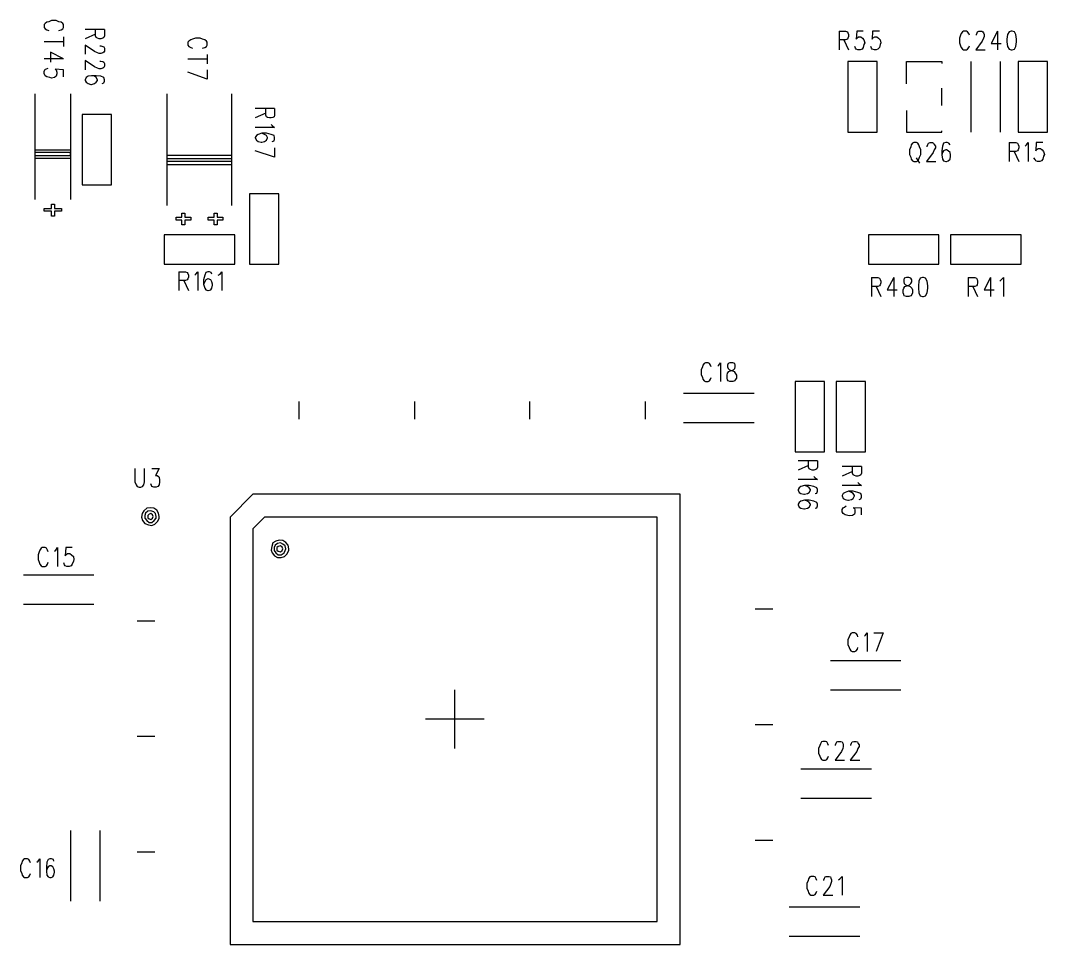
# Model space of a CAD drawing. Extents: x 295 to 953, y 10 to 290.
# Drawn here: x 653.4 to 726.8, y 148.1 to 214.1 of the extents above; entities that cross this region are included whole.
import ezdxf

# ---------------------------------------------------------------- set-up
doc = ezdxf.new("R2010")
doc.units = 0
doc.header["$LTSCALE"] = 5
doc.header["$MEASUREMENT"] = 0
doc.layers.add('SST0126_PHO', color=15, linetype='CONTINUOUS')

msp = doc.modelspace()

# ---------------------------------------------------------------- linework, layer by layer
at = {"layer": 'SST0126_PHO', "color": 7}
for p, q in [((655.18, 213.873), (655.096, 213.789)), ((655.096, 213.789), (655.096, 213.58)), ((655.096, 213.58), (655.18, 213.496)), ((655.306, 213.957), (655.18, 213.873)), ((655.18, 213.496), (655.306, 213.412)), ((655.432, 213.999), (655.306, 213.957)), ((655.641, 214.083), (655.432, 213.999)), ((655.976, 214.083), (655.641, 214.083)), ((656.144, 213.999), (655.976, 214.083)), ((656.312, 213.957), (656.144, 213.999)), ((656.437, 213.873), (656.312, 213.957)), ((656.312, 213.412), (656.437, 213.496)), ((656.479, 213.789), (656.437, 213.873)), ((656.437, 213.496), (656.479, 213.58)), ((656.479, 213.58), (656.479, 213.789)), ((659.413, 213.454), (658.03, 213.454)), ((658.784, 212.993), (658.784, 213.454)), ((659.413, 213.454), (659.413, 212.993)), ((655.306, 213.412), (655.432, 213.37)), ((656.144, 213.37), (656.312, 213.412)), ((656.479, 212.909), (656.479, 212.239)), ((658.784, 213.119), (658.03, 212.784)), ((658.826, 212.867), (658.784, 212.993)), ((658.91, 212.825), (658.826, 212.867)), ((659.036, 212.784), (658.91, 212.825)), ((659.162, 212.784), (659.036, 212.784)), ((659.287, 212.825), (659.162, 212.784)), ((659.371, 212.867), (659.287, 212.825)), ((659.413, 212.993), (659.371, 212.867)), ((665.574, 212.7), (665.448, 212.616)), ((665.699, 212.742), (665.574, 212.7)), ((665.909, 212.825), (665.699, 212.742)), ((666.244, 212.825), (665.909, 212.825)), ((666.412, 212.742), (666.244, 212.825)), ((666.58, 212.7), (666.412, 212.742)), ((666.705, 212.616), (666.58, 212.7)), ((711.884, 213.328), (712.345, 213.328)), ((711.884, 213.328), (711.884, 211.987)), ((712.345, 212.7), (711.884, 212.7)), ((712.22, 212.7), (712.555, 211.987)), ((712.345, 213.328), (712.471, 213.287)), ((712.471, 212.742), (712.345, 212.7)), ((712.471, 213.287), (712.513, 213.203)), ((712.513, 212.825), (712.471, 212.742)), ((712.513, 213.203), (712.555, 213.077)), ((712.555, 212.951), (712.513, 212.825)), ((712.555, 213.077), (712.555, 212.951)), ((713.142, 213.328), (713.1, 212.742)), ((713.1, 212.742), (713.142, 212.825)), ((713.603, 213.328), (713.142, 213.328)), ((713.142, 212.825), (713.267, 212.909)), ((713.267, 212.909), (713.435, 212.909)), ((713.435, 212.909), (713.561, 212.825)), ((713.561, 212.825), (713.645, 212.7)), ((713.645, 212.7), (713.728, 212.49)), ((714.273, 213.328), (714.231, 212.742)), ((714.231, 212.742), (714.273, 212.825)), ((714.776, 213.328), (714.273, 213.328)), ((714.273, 212.825), (714.441, 212.909)), ((714.441, 212.909), (714.567, 212.909)), ((714.567, 212.909), (714.692, 212.825)), ((714.692, 212.825), (714.818, 212.7)), ((714.818, 212.7), (714.86, 212.49)), ((720.56, 213.035), (720.476, 212.825)), ((720.476, 212.825), (720.476, 212.49)), ((720.602, 213.161), (720.56, 213.035)), ((720.685, 213.287), (720.602, 213.161)), ((720.769, 213.328), (720.685, 213.287)), ((720.979, 213.328), (720.769, 213.328)), ((721.063, 213.287), (720.979, 213.328)), ((721.146, 213.161), (721.063, 213.287)), ((721.188, 213.035), (721.146, 213.161)), ((721.691, 213.077), (721.733, 213.203)), ((721.691, 213.035), (721.691, 213.077)), ((721.733, 213.203), (721.775, 213.287)), ((721.775, 213.287), (721.859, 213.328)), ((721.859, 213.328), (722.068, 213.328)), ((722.068, 213.328), (722.152, 213.287)), ((722.194, 212.825), (722.11, 212.616)), ((722.152, 213.287), (722.194, 213.203)), ((722.194, 213.203), (722.236, 213.077)), ((722.236, 212.951), (722.194, 212.825)), ((722.236, 213.077), (722.236, 212.951)), ((723.2, 213.328), (722.739, 212.448)), ((723.2, 213.328), (723.2, 211.987)), ((723.912, 213.077), (723.871, 212.742)), ((723.871, 212.742), (723.871, 212.574)), ((724.038, 213.287), (723.912, 213.077)), ((724.164, 213.328), (724.038, 213.287)), ((724.248, 213.328), (724.164, 213.328)), ((724.415, 213.287), (724.248, 213.328)), ((724.499, 213.077), (724.415, 213.287)), ((724.541, 212.742), (724.499, 213.077)), ((724.541, 212.574), (724.541, 212.742)), ((656.479, 212.574), (655.096, 212.574)), ((658.701, 211.862), (658.03, 212.323)), ((658.03, 212.323), (658.03, 211.694)), ((659.078, 212.281), (659.162, 212.281)), ((659.162, 212.281), (659.287, 212.239)), ((659.287, 212.239), (659.371, 212.197)), ((659.371, 212.197), (659.413, 212.113)), ((659.413, 212.113), (659.413, 211.903)), ((665.448, 212.616), (665.364, 212.532)), ((665.364, 212.532), (665.364, 212.323)), ((665.364, 212.323), (665.448, 212.239)), ((665.448, 212.239), (665.574, 212.155)), ((665.574, 212.155), (665.699, 212.113)), ((666.412, 212.113), (666.58, 212.155)), ((666.58, 212.155), (666.705, 212.239)), ((666.747, 212.532), (666.705, 212.616)), ((666.705, 212.239), (666.747, 212.323)), ((666.747, 212.323), (666.747, 212.532)), ((713.058, 212.113), (713.016, 212.239)), ((713.1, 212.029), (713.058, 212.113)), ((713.225, 211.987), (713.1, 212.029)), ((713.393, 211.987), (713.225, 211.987)), ((713.519, 212.029), (713.393, 211.987)), ((713.603, 212.155), (713.519, 212.029)), ((713.645, 212.364), (713.603, 212.155)), ((713.728, 212.49), (713.645, 212.364)), ((714.189, 212.113), (714.147, 212.239)), ((714.231, 212.029), (714.189, 212.113)), ((714.399, 211.987), (714.231, 212.029)), ((714.525, 211.987), (714.399, 211.987)), ((714.65, 212.029), (714.525, 211.987)), ((714.776, 212.155), (714.65, 212.029)), ((714.818, 212.364), (714.776, 212.155)), ((714.86, 212.49), (714.818, 212.364)), ((720.476, 212.49), (720.56, 212.281)), ((720.56, 212.281), (720.602, 212.155)), ((720.602, 212.155), (720.685, 212.029)), ((720.685, 212.029), (720.769, 211.987)), ((720.769, 211.987), (720.979, 211.987)), ((720.979, 211.987), (721.063, 212.029)), ((721.063, 212.029), (721.146, 212.155)), ((721.146, 212.155), (721.188, 212.281)), ((722.11, 212.616), (721.649, 211.987)), ((721.649, 211.987), (722.32, 211.987)), ((722.739, 212.448), (723.451, 212.448)), ((723.871, 212.574), (723.912, 212.239)), ((723.912, 212.239), (724.038, 212.029)), ((724.038, 212.029), (724.164, 211.987)), ((724.164, 211.987), (724.248, 211.987)), ((724.248, 211.987), (724.415, 212.029)), ((724.415, 212.029), (724.499, 212.239)), ((724.499, 212.239), (724.541, 212.574)), ((656.479, 211.359), (655.096, 211.359)), ((656.479, 211.359), (655.557, 211.82)), ((655.557, 211.82), (655.557, 211.107)), ((658.701, 210.772), (658.03, 211.233)), ((658.03, 211.233), (658.03, 210.562)), ((658.91, 211.778), (658.701, 211.862)), ((659.036, 211.736), (658.91, 211.778)), ((659.162, 211.736), (659.036, 211.736)), ((659.287, 211.778), (659.162, 211.736)), ((659.371, 211.82), (659.287, 211.778)), ((659.413, 211.903), (659.371, 211.82)), ((666.747, 211.317), (665.364, 211.317)), ((666.747, 211.652), (666.747, 210.981)), ((655.096, 210.437), (655.18, 210.604)), ((655.18, 210.604), (655.264, 210.646)), ((655.264, 210.646), (655.39, 210.688)), ((656.479, 210.562), (655.893, 210.604)), ((655.893, 210.604), (655.976, 210.562)), ((655.976, 210.562), (656.018, 210.395)), ((656.479, 210.059), (656.479, 210.562)), ((658.91, 210.688), (658.701, 210.772)), ((659.036, 210.646), (658.91, 210.688)), ((659.162, 210.646), (659.036, 210.646)), ((659.078, 211.191), (659.162, 211.191)), ((659.162, 211.191), (659.287, 211.149)), ((659.287, 210.688), (659.162, 210.646)), ((659.287, 211.149), (659.371, 211.107)), ((659.371, 210.73), (659.287, 210.688)), ((659.371, 211.107), (659.413, 211.023)), ((659.413, 210.814), (659.371, 210.73)), ((659.413, 211.023), (659.413, 210.814)), ((666.747, 210.562), (666.747, 209.892)), ((714.608, 211.149), (712.513, 211.149)), ((712.513, 211.149), (712.513, 206.12)), ((714.608, 206.12), (714.608, 211.149)), ((716.704, 209.557), (716.704, 211.149)), ((716.704, 211.149), (719.219, 211.149)), ((719.219, 211.149), (719.219, 211.023)), ((721.314, 206.12), (721.314, 211.149)), ((723.41, 206.12), (723.41, 211.149)), ((726.762, 211.149), (724.667, 211.149)), ((724.667, 211.149), (724.667, 206.12)), ((726.762, 206.12), (726.762, 211.149)), ((655.096, 210.311), (655.096, 210.437)), ((655.18, 210.143), (655.096, 210.311)), ((655.306, 210.059), (655.18, 210.143)), ((655.515, 210.018), (655.306, 210.059)), ((655.641, 209.976), (655.515, 210.018)), ((655.851, 210.018), (655.641, 209.976)), ((655.976, 210.101), (655.851, 210.018)), ((656.018, 210.269), (655.976, 210.101)), ((656.018, 210.395), (656.018, 210.269)), ((658.114, 210.018), (658.03, 209.85)), ((658.03, 209.85), (658.03, 209.808)), ((658.03, 209.808), (658.114, 209.682)), ((658.24, 210.101), (658.114, 210.018)), ((658.491, 210.143), (658.24, 210.101)), ((658.826, 210.143), (658.491, 210.143)), ((658.701, 210.101), (658.491, 210.143)), ((658.826, 210.018), (658.701, 210.101)), ((659.162, 210.101), (658.826, 210.143)), ((658.91, 209.85), (658.826, 210.018)), ((658.826, 209.682), (658.91, 209.808)), ((658.91, 209.808), (658.91, 209.85)), ((659.371, 210.018), (659.162, 210.101)), ((659.413, 209.85), (659.371, 210.018)), ((659.371, 209.64), (659.413, 209.766)), ((659.413, 209.766), (659.413, 209.85)), ((666.747, 209.892), (665.364, 210.395)), ((658.114, 209.682), (658.24, 209.598)), ((658.24, 209.598), (658.449, 209.515)), ((658.449, 209.515), (658.491, 209.515)), ((658.491, 209.515), (658.701, 209.598)), ((658.701, 209.598), (658.826, 209.682)), ((659.245, 209.598), (659.371, 209.64)), ((719.219, 208.006), (719.219, 209.263)), ((654.468, 201.3), (654.468, 208.844)), ((656.982, 208.844), (656.982, 201.3)), ((663.897, 200.881), (663.897, 208.844)), ((668.507, 200.881), (668.507, 208.844)), ((671.567, 207.796), (670.184, 207.796)), ((670.938, 207.335), (670.938, 207.796)), ((671.567, 207.796), (671.567, 207.335)), ((716.704, 207.671), (716.704, 206.12)), ((659.916, 207.377), (657.82, 207.377)), ((657.82, 207.377), (657.82, 202.348)), ((659.916, 202.348), (659.916, 207.377)), ((670.938, 207.461), (670.184, 207.126)), ((670.98, 207.21), (670.938, 207.335)), ((671.064, 207.168), (670.98, 207.21)), ((671.19, 207.126), (671.064, 207.168)), ((671.315, 207.126), (671.19, 207.126)), ((671.441, 207.168), (671.315, 207.126)), ((671.525, 207.21), (671.441, 207.168)), ((671.567, 207.335), (671.525, 207.21)), ((671.567, 206.455), (670.184, 206.455)), ((671.315, 206.665), (671.399, 206.581)), ((671.399, 206.581), (671.567, 206.455)), ((712.513, 206.12), (714.608, 206.12)), ((716.704, 206.12), (719.219, 206.12)), ((719.219, 206.12), (719.219, 206.204)), ((724.667, 206.12), (726.762, 206.12)), ((670.268, 205.868), (670.184, 205.743)), ((670.184, 205.743), (670.184, 205.701)), ((670.184, 205.701), (670.268, 205.533)), ((670.393, 205.952), (670.268, 205.868)), ((670.268, 205.533), (670.393, 205.449)), ((670.645, 206.036), (670.393, 205.952)), ((670.393, 205.449), (670.603, 205.407)), ((670.603, 205.407), (670.645, 205.407)), ((670.98, 206.036), (670.645, 206.036)), ((670.854, 205.952), (670.645, 206.036)), ((670.645, 205.407), (670.854, 205.449)), ((670.98, 205.868), (670.854, 205.952)), ((670.854, 205.449), (670.98, 205.533)), ((671.315, 205.952), (670.98, 206.036)), ((671.064, 205.743), (670.98, 205.868)), ((670.98, 205.533), (671.064, 205.701)), ((671.064, 205.701), (671.064, 205.743)), ((671.525, 205.868), (671.315, 205.952)), ((671.399, 205.449), (671.525, 205.491)), ((671.567, 205.743), (671.525, 205.868)), ((671.525, 205.491), (671.567, 205.617)), ((671.567, 205.617), (671.567, 205.743)), ((717.207, 205.366), (717.123, 205.324)), ((717.416, 205.366), (717.207, 205.366)), ((717.5, 205.324), (717.416, 205.366)), ((718.255, 205.324), (718.38, 205.366)), ((718.38, 205.366), (718.548, 205.366)), ((718.548, 205.366), (718.632, 205.324)), ((719.512, 205.366), (719.344, 205.324)), ((719.596, 205.366), (719.512, 205.366)), ((719.721, 205.324), (719.596, 205.366)), ((724.038, 205.366), (724.499, 205.366)), ((724.038, 205.366), (724.038, 204.024)), ((724.499, 205.366), (724.625, 205.324)), ((725.254, 205.198), (725.379, 205.366)), ((725.379, 205.366), (725.379, 204.024)), ((725.966, 205.366), (725.924, 204.779)), ((726.427, 205.366), (725.966, 205.366)), ((654.468, 204.653), (654.468, 204.863)), ((654.468, 204.863), (656.982, 204.863)), ((656.982, 204.653), (654.468, 204.653)), ((656.982, 204.444), (656.982, 204.653)), ((671.567, 204.318), (670.184, 204.779)), ((671.567, 204.988), (671.567, 204.318)), ((716.997, 205.072), (716.914, 204.863)), ((716.914, 204.863), (716.914, 204.527)), ((717.039, 205.198), (716.997, 205.072)), ((717.123, 205.324), (717.039, 205.198)), ((717.584, 205.198), (717.5, 205.324)), ((717.626, 205.072), (717.584, 205.198)), ((717.71, 204.863), (717.626, 205.072)), ((717.71, 204.527), (717.71, 204.863)), ((718.59, 204.653), (718.129, 204.024)), ((718.171, 205.114), (718.213, 205.24)), ((718.171, 205.072), (718.171, 205.114)), ((718.213, 205.24), (718.255, 205.324)), ((718.674, 204.863), (718.59, 204.653)), ((718.632, 205.324), (718.674, 205.24)), ((718.674, 205.24), (718.758, 205.114)), ((718.758, 204.988), (718.674, 204.863)), ((718.758, 205.114), (718.758, 204.988)), ((719.26, 205.114), (719.219, 204.779)), ((719.219, 204.779), (719.219, 204.485)), ((719.26, 204.653), (719.219, 204.485)), ((719.344, 205.324), (719.26, 205.114)), ((719.344, 204.779), (719.26, 204.653)), ((719.512, 204.863), (719.344, 204.779)), ((719.554, 204.863), (719.512, 204.863)), ((719.68, 204.779), (719.554, 204.863)), ((719.805, 204.653), (719.68, 204.779)), ((719.805, 205.198), (719.721, 205.324)), ((719.847, 204.485), (719.805, 204.653)), ((724.499, 204.737), (724.038, 204.737)), ((724.373, 204.737), (724.709, 204.024)), ((724.625, 204.779), (724.499, 204.737)), ((724.625, 205.324), (724.667, 205.24)), ((724.667, 204.863), (724.625, 204.779)), ((724.667, 205.24), (724.709, 205.114)), ((724.709, 204.988), (724.667, 204.863)), ((724.709, 205.114), (724.709, 204.988)), ((725.17, 205.114), (725.254, 205.198)), ((725.924, 204.779), (725.966, 204.863)), ((725.966, 204.863), (726.092, 204.946)), ((726.092, 204.946), (726.259, 204.946)), ((726.259, 204.946), (726.385, 204.863)), ((726.385, 204.863), (726.469, 204.737)), ((726.469, 204.737), (726.553, 204.527)), ((654.468, 204.234), (654.468, 204.444)), ((654.468, 204.444), (656.982, 204.444)), ((656.982, 204.234), (654.468, 204.234)), ((668.507, 204.444), (663.897, 204.444)), ((663.897, 204.024), (663.897, 204.234)), ((663.897, 204.234), (668.507, 204.234)), ((668.507, 204.024), (663.897, 204.024)), ((668.507, 204.234), (668.507, 204.444)), ((668.507, 203.815), (668.507, 204.024)), ((716.914, 204.527), (716.997, 204.318)), ((716.997, 204.318), (717.039, 204.192)), ((717.039, 204.192), (717.123, 204.066)), ((717.123, 204.066), (717.207, 204.024)), ((717.207, 204.024), (717.416, 204.024)), ((717.375, 204.276), (717.626, 203.899)), ((717.416, 204.024), (717.5, 204.066)), ((717.5, 204.066), (717.584, 204.192)), ((717.584, 204.192), (717.626, 204.318)), ((717.626, 204.318), (717.71, 204.527)), ((718.129, 204.024), (718.799, 204.024)), ((719.219, 204.485), (719.26, 204.192)), ((719.26, 204.192), (719.344, 204.066)), ((719.344, 204.066), (719.512, 204.024)), ((719.512, 204.024), (719.554, 204.024)), ((719.554, 204.024), (719.68, 204.066)), ((719.68, 204.066), (719.805, 204.192)), ((719.805, 204.192), (719.847, 204.402)), ((719.847, 204.402), (719.847, 204.485)), ((725.882, 204.15), (725.798, 204.276)), ((725.924, 204.066), (725.882, 204.15)), ((726.05, 204.024), (725.924, 204.066)), ((726.218, 204.024), (726.05, 204.024)), ((726.343, 204.066), (726.218, 204.024)), ((726.427, 204.192), (726.343, 204.066)), ((726.469, 204.402), (726.427, 204.192)), ((726.553, 204.527), (726.469, 204.402)), ((663.897, 203.815), (668.507, 203.815)), ((657.82, 202.348), (659.916, 202.348)), ((671.86, 201.719), (669.765, 201.719)), ((669.765, 201.719), (669.765, 196.69)), ((671.86, 196.69), (671.86, 201.719)), ((655.641, 200.672), (655.641, 200.965)), ((655.641, 200.965), (655.851, 200.965)), ((655.851, 200.965), (655.851, 200.672)), ((655.096, 200.462), (655.096, 200.672)), ((655.096, 200.672), (655.641, 200.672)), ((655.641, 200.462), (655.096, 200.462)), ((655.641, 200.127), (655.641, 200.462)), ((655.851, 200.672), (656.354, 200.672)), ((656.354, 200.462), (655.851, 200.462)), ((655.851, 200.462), (655.851, 200.127)), ((656.354, 200.672), (656.354, 200.462)), ((664.945, 200.043), (664.945, 200.336)), ((664.945, 200.336), (665.155, 200.336)), ((665.155, 200.336), (665.155, 200.043)), ((667.25, 200.043), (667.25, 200.336)), ((667.25, 200.336), (667.46, 200.336)), ((667.46, 200.336), (667.46, 200.043)), ((655.851, 200.127), (655.641, 200.127)), ((664.526, 199.833), (664.526, 200.043)), ((664.526, 200.043), (664.945, 200.043)), ((664.945, 199.833), (664.526, 199.833)), ((664.945, 199.498), (664.945, 199.833)), ((665.155, 199.498), (664.945, 199.498)), ((665.155, 200.043), (665.574, 200.043)), ((665.574, 199.833), (665.155, 199.833)), ((665.155, 199.833), (665.155, 199.498)), ((665.574, 200.043), (665.574, 199.833)), ((666.831, 199.833), (666.831, 200.043)), ((666.831, 200.043), (667.25, 200.043)), ((667.25, 199.833), (666.831, 199.833)), ((667.25, 199.498), (667.25, 199.833)), ((667.46, 199.498), (667.25, 199.498)), ((667.46, 200.043), (667.879, 200.043)), ((667.879, 199.833), (667.46, 199.833)), ((667.46, 199.833), (667.46, 199.498)), ((667.879, 200.043), (667.879, 199.833)), ((668.717, 198.786), (663.688, 198.786)), ((663.688, 198.786), (663.688, 196.69)), ((668.717, 196.69), (668.717, 198.786)), ((719.009, 198.786), (713.98, 198.786)), ((713.98, 198.786), (713.98, 196.69)), ((719.009, 196.69), (719.009, 198.786)), ((719.847, 198.786), (719.847, 196.69)), ((724.876, 198.786), (719.847, 198.786)), ((724.876, 196.69), (724.876, 198.786)), ((663.688, 196.69), (668.717, 196.69)), ((669.765, 196.69), (671.86, 196.69)), ((713.98, 196.69), (719.009, 196.69)), ((719.847, 196.69), (724.876, 196.69)), ((664.736, 196.145), (665.197, 196.145)), ((664.736, 196.145), (664.736, 194.804)), ((665.197, 196.145), (665.322, 196.103)), ((665.322, 196.103), (665.364, 196.02)), ((665.364, 196.02), (665.406, 195.894)), ((665.406, 195.894), (665.406, 195.768)), ((665.867, 195.894), (665.951, 195.978)), ((665.951, 195.978), (666.077, 196.145)), ((666.077, 196.145), (666.077, 194.804)), ((666.58, 195.894), (666.496, 195.559)), ((666.663, 196.103), (666.58, 195.894)), ((666.789, 196.145), (666.663, 196.103)), ((666.915, 196.145), (666.789, 196.145)), ((667.041, 196.103), (666.915, 196.145)), ((667.083, 195.978), (667.041, 196.103)), ((667.544, 195.894), (667.669, 195.978)), ((667.669, 195.978), (667.795, 196.145)), ((667.795, 196.145), (667.795, 194.804)), ((665.197, 195.517), (664.736, 195.517)), ((665.071, 195.517), (665.406, 194.804)), ((665.322, 195.559), (665.197, 195.517)), ((665.364, 195.642), (665.322, 195.559)), ((665.406, 195.768), (665.364, 195.642)), ((666.496, 195.559), (666.496, 195.265)), ((666.58, 195.433), (666.496, 195.265)), ((666.496, 195.265), (666.58, 194.972)), ((666.663, 195.559), (666.58, 195.433)), ((666.789, 195.642), (666.663, 195.559)), ((666.831, 195.642), (666.789, 195.642)), ((666.999, 195.559), (666.831, 195.642)), ((667.083, 195.433), (666.999, 195.559)), ((667.124, 195.265), (667.083, 195.433)), ((667.083, 194.972), (667.124, 195.181)), ((667.124, 195.181), (667.124, 195.265)), ((714.189, 195.726), (714.65, 195.726)), ((714.189, 195.726), (714.189, 194.385)), ((714.65, 195.098), (714.189, 195.098)), ((714.525, 195.098), (714.86, 194.385)), ((714.65, 195.726), (714.776, 195.684)), ((714.776, 195.139), (714.65, 195.098)), ((714.776, 195.684), (714.818, 195.6)), ((714.818, 195.223), (714.776, 195.139)), ((714.818, 195.6), (714.86, 195.475)), ((714.86, 195.349), (714.818, 195.223)), ((714.86, 195.475), (714.86, 195.349)), ((715.782, 195.726), (715.321, 194.846)), ((715.782, 195.726), (715.782, 194.385)), ((716.536, 195.684), (716.494, 195.559)), ((716.494, 195.559), (716.494, 195.433)), ((716.494, 195.433), (716.536, 195.307)), ((716.494, 194.972), (716.578, 195.098)), ((716.704, 195.726), (716.536, 195.684)), ((716.536, 195.307), (716.62, 195.223)), ((716.578, 195.098), (716.746, 195.139)), ((716.62, 195.223), (716.83, 195.139)), ((716.872, 195.726), (716.704, 195.726)), ((716.746, 195.139), (716.914, 195.223)), ((716.83, 195.139), (716.955, 195.098)), ((716.997, 195.684), (716.872, 195.726)), ((716.914, 195.223), (716.997, 195.307)), ((716.955, 195.098), (717.081, 194.972)), ((717.081, 195.559), (716.997, 195.684)), ((716.997, 195.307), (717.081, 195.433)), ((717.081, 195.433), (717.081, 195.559)), ((717.584, 195.475), (717.542, 195.139)), ((717.542, 195.139), (717.542, 194.972)), ((717.668, 195.684), (717.584, 195.475)), ((717.836, 195.726), (717.668, 195.684)), ((717.919, 195.726), (717.836, 195.726)), ((718.045, 195.684), (717.919, 195.726)), ((718.171, 195.475), (718.045, 195.684)), ((718.213, 195.139), (718.171, 195.475)), ((718.213, 194.972), (718.213, 195.139)), ((721.105, 195.726), (721.566, 195.726)), ((721.105, 195.726), (721.105, 194.385)), ((721.566, 195.098), (721.105, 195.098)), ((721.44, 195.098), (721.775, 194.385)), ((721.566, 195.726), (721.691, 195.684)), ((721.691, 195.139), (721.566, 195.098)), ((721.691, 195.684), (721.733, 195.6)), ((721.733, 195.223), (721.691, 195.139)), ((721.733, 195.6), (721.775, 195.475)), ((721.775, 195.349), (721.733, 195.223)), ((721.775, 195.475), (721.775, 195.349)), ((722.697, 195.726), (722.236, 194.846)), ((722.697, 195.726), (722.697, 194.385)), ((723.368, 195.475), (723.451, 195.559)), ((723.451, 195.559), (723.619, 195.726)), ((723.619, 195.726), (723.619, 194.385)), ((666.58, 194.972), (666.663, 194.846)), ((666.663, 194.846), (666.789, 194.804)), ((666.789, 194.804), (666.831, 194.804)), ((666.831, 194.804), (666.999, 194.846)), ((666.999, 194.846), (667.083, 194.972)), ((715.321, 194.846), (716.033, 194.846)), ((716.452, 194.846), (716.494, 194.972)), ((716.452, 194.637), (716.452, 194.846)), ((716.494, 194.511), (716.452, 194.637)), ((716.536, 194.427), (716.494, 194.511)), ((716.704, 194.385), (716.536, 194.427)), ((716.872, 194.385), (716.704, 194.385)), ((716.997, 194.427), (716.872, 194.385)), ((717.081, 194.511), (716.997, 194.427)), ((717.081, 194.972), (717.123, 194.846)), ((717.123, 194.637), (717.081, 194.511)), ((717.123, 194.846), (717.123, 194.637)), ((717.542, 194.972), (717.584, 194.637)), ((717.584, 194.637), (717.668, 194.427)), ((717.668, 194.427), (717.836, 194.385)), ((717.836, 194.385), (717.919, 194.385)), ((717.919, 194.385), (718.045, 194.427)), ((718.045, 194.427), (718.171, 194.637)), ((718.171, 194.637), (718.213, 194.972)), ((722.236, 194.846), (722.949, 194.846)), ((702.119, 189.356), (702.035, 189.146)), ((702.161, 189.482), (702.119, 189.356)), ((702.245, 189.607), (702.161, 189.482)), ((702.329, 189.649), (702.245, 189.607)), ((702.538, 189.649), (702.329, 189.649)), ((702.622, 189.607), (702.538, 189.649)), ((702.706, 189.482), (702.622, 189.607)), ((702.748, 189.356), (702.706, 189.482)), ((703.209, 189.398), (703.293, 189.482)), ((703.293, 189.482), (703.418, 189.649)), ((703.418, 189.649), (703.418, 188.308)), ((703.963, 189.607), (703.921, 189.482)), ((703.921, 189.482), (703.921, 189.356)), ((703.921, 189.356), (703.963, 189.23)), ((704.089, 189.649), (703.963, 189.607)), ((703.963, 189.23), (704.047, 189.146)), ((704.299, 189.649), (704.089, 189.649)), ((704.424, 189.607), (704.299, 189.649)), ((704.341, 189.146), (704.424, 189.23)), ((704.466, 189.482), (704.424, 189.607)), ((704.424, 189.23), (704.466, 189.356)), ((704.466, 189.356), (704.466, 189.482)), ((702.035, 189.146), (702.035, 188.811)), ((702.035, 188.811), (702.119, 188.602)), ((702.119, 188.602), (702.161, 188.476)), ((702.706, 188.476), (702.748, 188.602)), ((703.879, 188.769), (703.921, 188.895)), ((703.879, 188.56), (703.879, 188.769)), ((703.921, 188.434), (703.879, 188.56)), ((703.921, 188.895), (704.005, 189.021)), ((704.005, 189.021), (704.131, 189.063)), ((704.047, 189.146), (704.257, 189.063)), ((704.131, 189.063), (704.341, 189.146)), ((704.257, 189.063), (704.382, 189.021)), ((704.382, 189.021), (704.466, 188.895)), ((704.466, 188.895), (704.55, 188.769)), ((704.55, 188.56), (704.466, 188.434)), ((704.55, 188.769), (704.55, 188.56)), ((702.161, 188.476), (702.245, 188.35)), ((702.245, 188.35), (702.329, 188.308)), ((702.329, 188.308), (702.538, 188.308)), ((702.538, 188.308), (702.622, 188.35)), ((702.622, 188.35), (702.706, 188.476)), ((703.963, 188.35), (703.921, 188.434)), ((704.089, 188.308), (703.963, 188.35)), ((704.299, 188.308), (704.089, 188.308)), ((704.424, 188.35), (704.299, 188.308)), ((704.466, 188.434), (704.424, 188.35)), ((710.837, 188.308), (708.741, 188.308)), ((708.741, 188.308), (708.741, 183.279)), ((710.837, 183.279), (710.837, 188.308)), ((713.77, 188.308), (711.675, 188.308)), ((711.675, 188.308), (711.675, 183.279)), ((713.77, 183.279), (713.77, 188.308)), ((700.778, 187.47), (705.807, 187.47)), ((673.327, 185.626), (673.327, 186.883)), ((681.583, 185.626), (681.583, 186.883)), ((689.798, 185.626), (689.798, 186.883)), ((698.054, 185.626), (698.054, 186.883)), ((700.778, 185.374), (705.807, 185.374)), ((708.741, 183.279), (710.837, 183.279)), ((710.334, 182.65), (708.951, 182.65)), ((709.705, 182.189), (709.705, 182.65)), ((710.334, 182.65), (710.334, 182.189)), ((711.675, 183.279), (713.77, 183.279)), ((661.592, 182.105), (661.592, 181.142)), ((662.263, 181.142), (662.263, 182.105)), ((662.808, 182.105), (663.311, 182.105)), ((663.311, 182.105), (663.059, 181.603)), ((709.705, 182.315), (708.951, 181.98)), ((709.747, 182.064), (709.705, 182.189)), ((709.831, 182.022), (709.747, 182.064)), ((709.956, 181.98), (709.831, 182.022)), ((710.082, 181.98), (709.956, 181.98)), ((710.208, 182.022), (710.082, 181.98)), ((710.292, 182.064), (710.208, 182.022)), ((710.334, 182.189), (710.292, 182.064)), ((713.477, 182.231), (712.094, 182.231)), ((712.848, 181.896), (712.094, 181.561)), ((712.848, 181.77), (712.848, 182.231)), ((713.477, 182.231), (713.477, 181.77)), ((663.059, 181.603), (663.185, 181.603)), ((663.185, 181.603), (663.269, 181.519)), ((663.269, 181.519), (663.311, 181.477)), ((663.311, 181.477), (663.353, 181.267)), ((663.353, 181.267), (663.353, 181.142)), ((710.334, 181.309), (708.951, 181.309)), ((710.082, 181.519), (710.166, 181.435)), ((710.166, 181.435), (710.334, 181.309)), ((712.89, 181.644), (712.848, 181.77)), ((712.974, 181.603), (712.89, 181.644)), ((713.1, 181.561), (712.974, 181.603)), ((713.225, 181.561), (713.1, 181.561)), ((713.351, 181.603), (713.225, 181.561)), ((713.435, 181.644), (713.351, 181.603)), ((713.477, 181.77), (713.435, 181.644)), ((661.592, 181.142), (661.676, 180.932)), ((661.676, 180.932), (661.76, 180.806)), ((661.76, 180.806), (661.886, 180.764)), ((661.886, 180.764), (662.011, 180.764)), ((662.011, 180.764), (662.137, 180.806)), ((662.137, 180.806), (662.221, 180.932)), ((662.221, 180.932), (662.263, 181.142)), ((662.766, 180.89), (662.724, 181.016)), ((662.808, 180.806), (662.766, 180.89)), ((662.933, 180.764), (662.808, 180.806)), ((663.101, 180.764), (662.933, 180.764)), ((663.227, 180.806), (663.101, 180.764)), ((663.311, 180.932), (663.227, 180.806)), ((663.353, 181.142), (663.311, 180.932)), ((709.034, 180.722), (708.951, 180.597)), ((708.951, 180.597), (708.951, 180.555)), ((708.951, 180.555), (709.034, 180.387)), ((709.16, 180.806), (709.034, 180.722)), ((709.412, 180.89), (709.16, 180.806)), ((709.747, 180.89), (709.412, 180.89)), ((709.621, 180.806), (709.412, 180.89)), ((709.747, 180.722), (709.621, 180.806)), ((710.082, 180.806), (709.747, 180.89)), ((709.831, 180.597), (709.747, 180.722)), ((709.747, 180.387), (709.831, 180.555)), ((709.831, 180.555), (709.831, 180.597)), ((710.292, 180.722), (710.082, 180.806)), ((710.334, 180.597), (710.292, 180.722)), ((710.292, 180.345), (710.334, 180.471)), ((710.334, 180.471), (710.334, 180.597)), ((713.477, 180.89), (712.094, 180.89)), ((712.555, 180.471), (712.303, 180.387)), ((712.89, 180.471), (712.555, 180.471)), ((712.764, 180.387), (712.555, 180.471)), ((713.225, 180.387), (712.89, 180.471)), ((713.225, 181.1), (713.309, 181.016)), ((713.309, 181.016), (713.477, 180.89)), ((670.016, 180.261), (668.382, 178.627)), ((700.527, 180.261), (670.016, 180.261)), ((700.527, 148.116), (700.527, 180.261)), ((709.034, 180.387), (709.16, 180.303)), ((709.16, 179.759), (709.034, 179.675)), ((709.16, 180.303), (709.37, 180.261)), ((709.412, 179.842), (709.16, 179.759)), ((709.37, 180.261), (709.412, 180.261)), ((709.412, 180.261), (709.621, 180.303)), ((709.747, 179.842), (709.412, 179.842)), ((709.621, 179.759), (709.412, 179.842)), ((709.621, 180.303), (709.747, 180.387)), ((709.747, 179.675), (709.621, 179.759)), ((710.082, 179.759), (709.747, 179.842)), ((710.292, 179.675), (710.082, 179.759)), ((710.166, 180.303), (710.292, 180.345)), ((712.178, 180.303), (712.094, 180.178)), ((712.094, 180.178), (712.094, 180.136)), ((712.094, 180.136), (712.178, 179.968)), ((712.303, 180.387), (712.178, 180.303)), ((712.178, 179.968), (712.303, 179.884)), ((712.303, 179.884), (712.513, 179.842)), ((712.513, 179.842), (712.555, 179.842)), ((712.555, 179.842), (712.764, 179.884)), ((712.89, 180.303), (712.764, 180.387)), ((712.764, 179.884), (712.89, 179.968)), ((712.974, 180.178), (712.89, 180.303)), ((712.89, 179.968), (712.974, 180.136)), ((712.974, 180.136), (712.974, 180.178)), ((713.435, 180.303), (713.225, 180.387)), ((713.309, 179.884), (713.435, 179.926)), ((713.477, 180.178), (713.435, 180.303)), ((713.435, 179.926), (713.477, 180.052)), ((713.477, 180.052), (713.477, 180.178)), ((662.221, 179.088), (662.095, 178.878)), ((662.431, 179.256), (662.221, 179.088)), ((662.514, 179.046), (662.347, 178.92)), ((662.682, 179.298), (662.431, 179.256)), ((662.724, 179.088), (662.514, 179.046)), ((662.933, 179.256), (662.682, 179.298)), ((662.933, 179.004), (662.724, 179.088)), ((663.143, 179.13), (662.933, 179.256)), ((663.059, 178.878), (662.933, 179.004)), ((663.269, 178.92), (663.143, 179.13)), ((709.034, 179.675), (708.951, 179.549)), ((708.951, 179.549), (708.951, 179.507)), ((708.951, 179.507), (709.034, 179.339)), ((709.034, 179.339), (709.16, 179.256)), ((709.16, 179.256), (709.37, 179.214)), ((709.37, 179.214), (709.412, 179.214)), ((709.412, 179.214), (709.621, 179.256)), ((709.621, 179.256), (709.747, 179.339)), ((709.831, 179.549), (709.747, 179.675)), ((709.747, 179.339), (709.831, 179.507)), ((709.831, 179.507), (709.831, 179.549)), ((710.166, 179.256), (710.292, 179.298)), ((710.334, 179.549), (710.292, 179.675)), ((710.292, 179.298), (710.334, 179.423)), ((710.334, 179.423), (710.334, 179.549)), ((712.094, 179.172), (712.178, 179.298)), ((712.094, 179.004), (712.094, 179.172)), ((712.178, 178.878), (712.094, 179.004)), ((712.178, 179.298), (712.261, 179.339)), ((712.261, 179.339), (712.387, 179.423)), ((713.477, 179.256), (712.89, 179.298)), ((712.89, 179.298), (712.974, 179.256)), ((712.974, 179.256), (713.016, 179.13)), ((713.016, 178.962), (712.974, 178.836)), ((713.016, 179.13), (713.016, 178.962)), ((713.477, 178.795), (713.477, 179.256)), ((662.095, 178.878), (662.053, 178.627)), ((662.053, 178.627), (662.137, 178.375)), ((662.137, 178.375), (662.305, 178.166)), ((662.347, 178.92), (662.305, 178.753)), ((662.305, 178.753), (662.305, 178.543)), ((662.305, 178.543), (662.431, 178.375)), ((662.431, 178.375), (662.598, 178.25)), ((662.598, 178.836), (662.514, 178.753)), ((662.514, 178.753), (662.514, 178.585)), ((662.514, 178.585), (662.598, 178.501)), ((662.724, 178.878), (662.598, 178.836)), ((662.598, 178.501), (662.724, 178.459)), ((662.598, 178.25), (662.808, 178.25)), ((662.85, 178.795), (662.724, 178.878)), ((662.724, 178.459), (662.85, 178.543)), ((662.808, 178.25), (662.975, 178.375)), ((662.892, 178.669), (662.85, 178.795)), ((662.85, 178.543), (662.892, 178.669)), ((662.975, 178.375), (663.101, 178.543)), ((663.017, 178.124), (663.227, 178.334)), ((663.101, 178.669), (663.059, 178.878)), ((663.101, 178.543), (663.101, 178.669)), ((663.227, 178.334), (663.311, 178.543)), ((663.311, 178.669), (663.269, 178.92)), ((663.311, 178.543), (663.311, 178.669)), ((668.382, 178.627), (668.382, 148.116)), ((670.854, 178.627), (670.016, 177.789)), ((698.892, 178.627), (670.854, 178.627)), ((698.892, 149.751), (698.892, 178.627)), ((712.303, 178.795), (712.178, 178.878)), ((712.513, 178.753), (712.303, 178.795)), ((712.639, 178.711), (712.513, 178.753)), ((712.848, 178.753), (712.639, 178.711)), ((712.974, 178.836), (712.848, 178.753)), ((662.305, 178.166), (662.556, 178.082)), ((662.556, 178.082), (662.808, 178.04)), ((662.808, 178.04), (663.017, 178.124)), ((670.016, 177.789), (670.016, 149.751)), ((671.441, 176.783), (671.357, 176.531)), ((671.651, 176.909), (671.441, 176.783)), ((671.902, 176.992), (671.651, 176.909)), ((671.986, 176.783), (671.776, 176.741)), ((672.154, 176.951), (671.902, 176.992)), ((672.154, 176.699), (671.986, 176.783)), ((672.363, 176.825), (672.154, 176.951)), ((672.531, 176.615), (672.363, 176.825)), ((654.761, 176.154), (654.677, 175.945)), ((654.803, 176.28), (654.761, 176.154)), ((654.887, 176.406), (654.803, 176.28)), ((654.971, 176.448), (654.887, 176.406)), ((655.18, 176.448), (654.971, 176.448)), ((655.264, 176.406), (655.18, 176.448)), ((655.348, 176.28), (655.264, 176.406)), ((655.39, 176.154), (655.348, 176.28)), ((655.851, 176.196), (655.934, 176.28)), ((655.934, 176.28), (656.06, 176.448)), ((656.06, 176.448), (656.06, 175.106)), ((656.647, 176.448), (656.605, 175.861)), ((657.108, 176.448), (656.647, 176.448)), ((656.647, 175.945), (656.773, 176.029)), ((656.773, 176.029), (656.94, 176.029)), ((656.94, 176.029), (657.066, 175.945)), ((671.357, 176.531), (671.315, 176.28)), ((671.315, 176.28), (671.399, 176.07)), ((671.399, 176.07), (671.567, 175.861)), ((671.609, 176.615), (671.525, 176.448)), ((671.525, 176.448), (671.525, 176.238)), ((671.525, 176.238), (671.651, 176.07)), ((671.776, 176.741), (671.609, 176.615)), ((671.651, 176.07), (671.818, 175.945)), ((671.818, 176.531), (671.735, 176.448)), ((671.735, 176.448), (671.735, 176.28)), ((671.735, 176.28), (671.818, 176.196)), ((671.986, 176.573), (671.818, 176.531)), ((671.818, 176.196), (671.986, 176.154)), ((672.112, 176.49), (671.986, 176.573)), ((671.986, 176.154), (672.112, 176.238)), ((672.028, 175.945), (672.237, 176.07)), ((672.154, 176.364), (672.112, 176.49)), ((672.112, 176.238), (672.154, 176.364)), ((672.321, 176.573), (672.154, 176.699)), ((672.237, 176.07), (672.321, 176.238)), ((672.363, 176.364), (672.321, 176.573)), ((672.321, 176.238), (672.363, 176.364)), ((672.447, 175.987), (672.573, 176.238)), ((672.573, 176.364), (672.531, 176.615)), ((672.573, 176.238), (672.573, 176.364)), ((654.677, 175.945), (654.677, 175.609)), ((654.677, 175.609), (654.761, 175.4)), ((654.761, 175.4), (654.803, 175.274)), ((655.348, 175.274), (655.39, 175.4)), ((656.563, 175.232), (656.521, 175.358)), ((656.605, 175.861), (656.647, 175.945)), ((657.066, 175.945), (657.192, 175.819)), ((657.192, 175.484), (657.108, 175.274)), ((657.192, 175.819), (657.234, 175.609)), ((657.234, 175.609), (657.192, 175.484)), ((671.567, 175.861), (671.776, 175.735)), ((671.776, 175.735), (672.028, 175.735)), ((671.818, 175.945), (672.028, 175.945)), ((672.028, 175.735), (672.279, 175.819)), ((672.279, 175.819), (672.447, 175.987)), ((654.803, 175.274), (654.887, 175.148)), ((654.887, 175.148), (654.971, 175.106)), ((654.971, 175.106), (655.18, 175.106)), ((655.18, 175.106), (655.264, 175.148)), ((655.264, 175.148), (655.348, 175.274)), ((656.605, 175.148), (656.563, 175.232)), ((656.731, 175.106), (656.605, 175.148)), ((656.898, 175.106), (656.731, 175.106)), ((657.024, 175.148), (656.898, 175.106)), ((657.108, 175.274), (657.024, 175.148)), ((658.659, 174.478), (653.629, 174.478)), ((658.659, 172.382), (653.629, 172.382)), ((707.148, 172.047), (705.891, 172.047)), ((663.017, 171.209), (661.76, 171.209)), ((712.639, 170.203), (712.597, 170.077)), ((712.723, 170.329), (712.639, 170.203)), ((712.806, 170.371), (712.723, 170.329)), ((713.016, 170.371), (712.806, 170.371)), ((713.1, 170.329), (713.016, 170.371)), ((713.184, 170.203), (713.1, 170.329)), ((713.225, 170.077), (713.184, 170.203)), ((713.686, 170.119), (713.77, 170.203)), ((713.77, 170.203), (713.896, 170.371)), ((713.896, 170.371), (713.896, 169.03)), ((714.357, 170.371), (715.028, 170.371)), ((715.028, 170.371), (714.525, 169.03)), ((712.597, 170.077), (712.513, 169.868)), ((712.513, 169.868), (712.513, 169.532)), ((712.513, 169.532), (712.597, 169.323)), ((712.597, 169.323), (712.639, 169.197)), ((712.639, 169.197), (712.723, 169.071)), ((712.723, 169.071), (712.806, 169.03)), ((712.806, 169.03), (713.016, 169.03)), ((713.016, 169.03), (713.1, 169.071)), ((713.1, 169.071), (713.184, 169.197)), ((713.184, 169.197), (713.225, 169.323)), ((711.256, 168.401), (716.285, 168.401)), ((684.433, 162.114), (684.433, 166.305)), ((711.256, 166.305), (716.285, 166.305)), ((686.529, 164.21), (682.338, 164.21)), ((707.148, 163.791), (705.891, 163.791)), ((663.017, 162.953), (661.76, 162.953)), ((710.501, 162.324), (710.417, 162.114)), ((710.417, 162.114), (710.417, 161.779)), ((710.543, 162.45), (710.501, 162.324)), ((710.627, 162.575), (710.543, 162.45)), ((710.711, 162.617), (710.627, 162.575)), ((710.92, 162.617), (710.711, 162.617)), ((711.004, 162.575), (710.92, 162.617)), ((711.088, 162.45), (711.004, 162.575)), ((711.13, 162.324), (711.088, 162.45)), ((711.633, 162.366), (711.675, 162.492)), ((711.633, 162.324), (711.633, 162.366)), ((711.675, 162.492), (711.717, 162.575)), ((711.717, 162.575), (711.8, 162.617)), ((711.8, 162.617), (712.01, 162.617)), ((712.01, 162.617), (712.094, 162.575)), ((712.136, 162.114), (712.052, 161.905)), ((712.094, 162.575), (712.136, 162.492)), ((712.136, 162.492), (712.178, 162.366)), ((712.178, 162.24), (712.136, 162.114)), ((712.178, 162.366), (712.178, 162.24)), ((712.723, 162.366), (712.764, 162.492)), ((712.723, 162.324), (712.723, 162.366)), ((712.764, 162.492), (712.806, 162.575)), ((712.806, 162.575), (712.932, 162.617)), ((712.932, 162.617), (713.1, 162.617)), ((713.1, 162.617), (713.184, 162.575)), ((713.225, 162.114), (713.142, 161.905)), ((713.184, 162.575), (713.225, 162.492)), ((713.225, 162.492), (713.309, 162.366)), ((713.309, 162.24), (713.225, 162.114)), ((713.309, 162.366), (713.309, 162.24)), ((710.417, 161.779), (710.501, 161.57)), ((710.501, 161.57), (710.543, 161.444)), ((710.543, 161.444), (710.627, 161.318)), ((711.004, 161.318), (711.088, 161.444)), ((711.088, 161.444), (711.13, 161.57)), ((712.052, 161.905), (711.591, 161.276)), ((713.142, 161.905), (712.681, 161.276)), ((709.16, 160.648), (714.189, 160.648)), ((710.627, 161.318), (710.711, 161.276)), ((710.711, 161.276), (710.92, 161.276)), ((710.92, 161.276), (711.004, 161.318)), ((711.591, 161.276), (712.261, 161.276)), ((712.681, 161.276), (713.351, 161.276)), ((709.16, 158.552), (714.189, 158.552)), ((656.982, 156.247), (656.982, 151.218)), ((659.078, 156.247), (659.078, 151.218)), ((707.148, 155.535), (705.891, 155.535)), ((653.546, 154.068), (653.504, 153.942)), ((653.629, 154.193), (653.546, 154.068)), ((653.713, 154.235), (653.629, 154.193)), ((653.923, 154.235), (653.713, 154.235)), ((654.007, 154.193), (653.923, 154.235)), ((654.09, 154.068), (654.007, 154.193)), ((654.132, 153.942), (654.09, 154.068)), ((654.593, 153.984), (654.677, 154.068)), ((654.677, 154.068), (654.803, 154.235)), ((654.803, 154.235), (654.803, 152.894)), ((655.39, 154.193), (655.306, 153.984)), ((655.515, 154.235), (655.39, 154.193)), ((655.641, 154.235), (655.515, 154.235)), ((655.767, 154.193), (655.641, 154.235)), ((655.809, 154.068), (655.767, 154.193)), ((663.017, 154.696), (661.76, 154.696)), ((653.504, 153.942), (653.42, 153.732)), ((653.42, 153.732), (653.42, 153.397)), ((653.42, 153.397), (653.504, 153.188)), ((655.306, 153.984), (655.264, 153.649)), ((655.264, 153.649), (655.264, 153.355)), ((655.306, 153.523), (655.264, 153.355)), ((655.264, 153.355), (655.306, 153.062)), ((655.39, 153.649), (655.306, 153.523)), ((655.515, 153.732), (655.39, 153.649)), ((655.599, 153.732), (655.515, 153.732)), ((655.725, 153.649), (655.599, 153.732)), ((655.809, 153.523), (655.725, 153.649)), ((655.851, 153.355), (655.809, 153.523)), ((655.851, 153.271), (655.851, 153.355)), ((653.504, 153.188), (653.546, 153.062)), ((653.546, 153.062), (653.629, 152.936)), ((653.629, 152.936), (653.713, 152.894)), ((653.713, 152.894), (653.923, 152.894)), ((653.923, 152.894), (654.007, 152.936)), ((654.007, 152.936), (654.09, 153.062)), ((654.09, 153.062), (654.132, 153.188)), ((655.306, 153.062), (655.39, 152.936)), ((655.39, 152.936), (655.515, 152.894)), ((655.515, 152.894), (655.599, 152.894)), ((655.599, 152.894), (655.725, 152.936)), ((655.725, 152.936), (655.809, 153.062)), ((655.809, 153.062), (655.851, 153.271)), ((709.663, 152.685), (709.579, 152.475)), ((709.705, 152.81), (709.663, 152.685)), ((709.789, 152.936), (709.705, 152.81)), ((709.873, 152.978), (709.789, 152.936)), ((710.082, 152.978), (709.873, 152.978)), ((710.166, 152.936), (710.082, 152.978)), ((710.25, 152.81), (710.166, 152.936)), ((710.292, 152.685), (710.25, 152.81)), ((710.795, 152.727), (710.837, 152.852)), ((710.795, 152.685), (710.795, 152.727)), ((710.837, 152.852), (710.878, 152.936)), ((710.878, 152.936), (710.962, 152.978)), ((710.962, 152.978), (711.172, 152.978)), ((711.172, 152.978), (711.256, 152.936)), ((711.256, 152.936), (711.298, 152.852)), ((711.298, 152.852), (711.339, 152.727)), ((711.339, 152.601), (711.298, 152.475)), ((711.339, 152.727), (711.339, 152.601)), ((711.842, 152.727), (711.926, 152.81)), ((711.926, 152.81), (712.094, 152.978)), ((712.094, 152.978), (712.094, 151.637)), ((709.579, 152.475), (709.579, 152.14)), ((709.579, 152.14), (709.663, 151.93)), ((709.663, 151.93), (709.705, 151.805)), ((710.25, 151.805), (710.292, 151.93)), ((711.214, 152.266), (710.753, 151.637)), ((711.298, 152.475), (711.214, 152.266)), ((709.705, 151.805), (709.789, 151.679)), ((709.789, 151.679), (709.873, 151.637)), ((709.873, 151.637), (710.082, 151.637)), ((710.082, 151.637), (710.166, 151.679)), ((710.166, 151.679), (710.25, 151.805)), ((710.753, 151.637), (711.423, 151.637)), ((708.322, 150.799), (713.351, 150.799)), ((670.016, 149.751), (698.892, 149.751)), ((708.322, 148.703), (713.351, 148.703)), ((668.382, 148.116), (700.527, 148.116))]:
    msp.add_line(p, q, dxfattribs=at)

doc.saveas('drawing.dxf')
